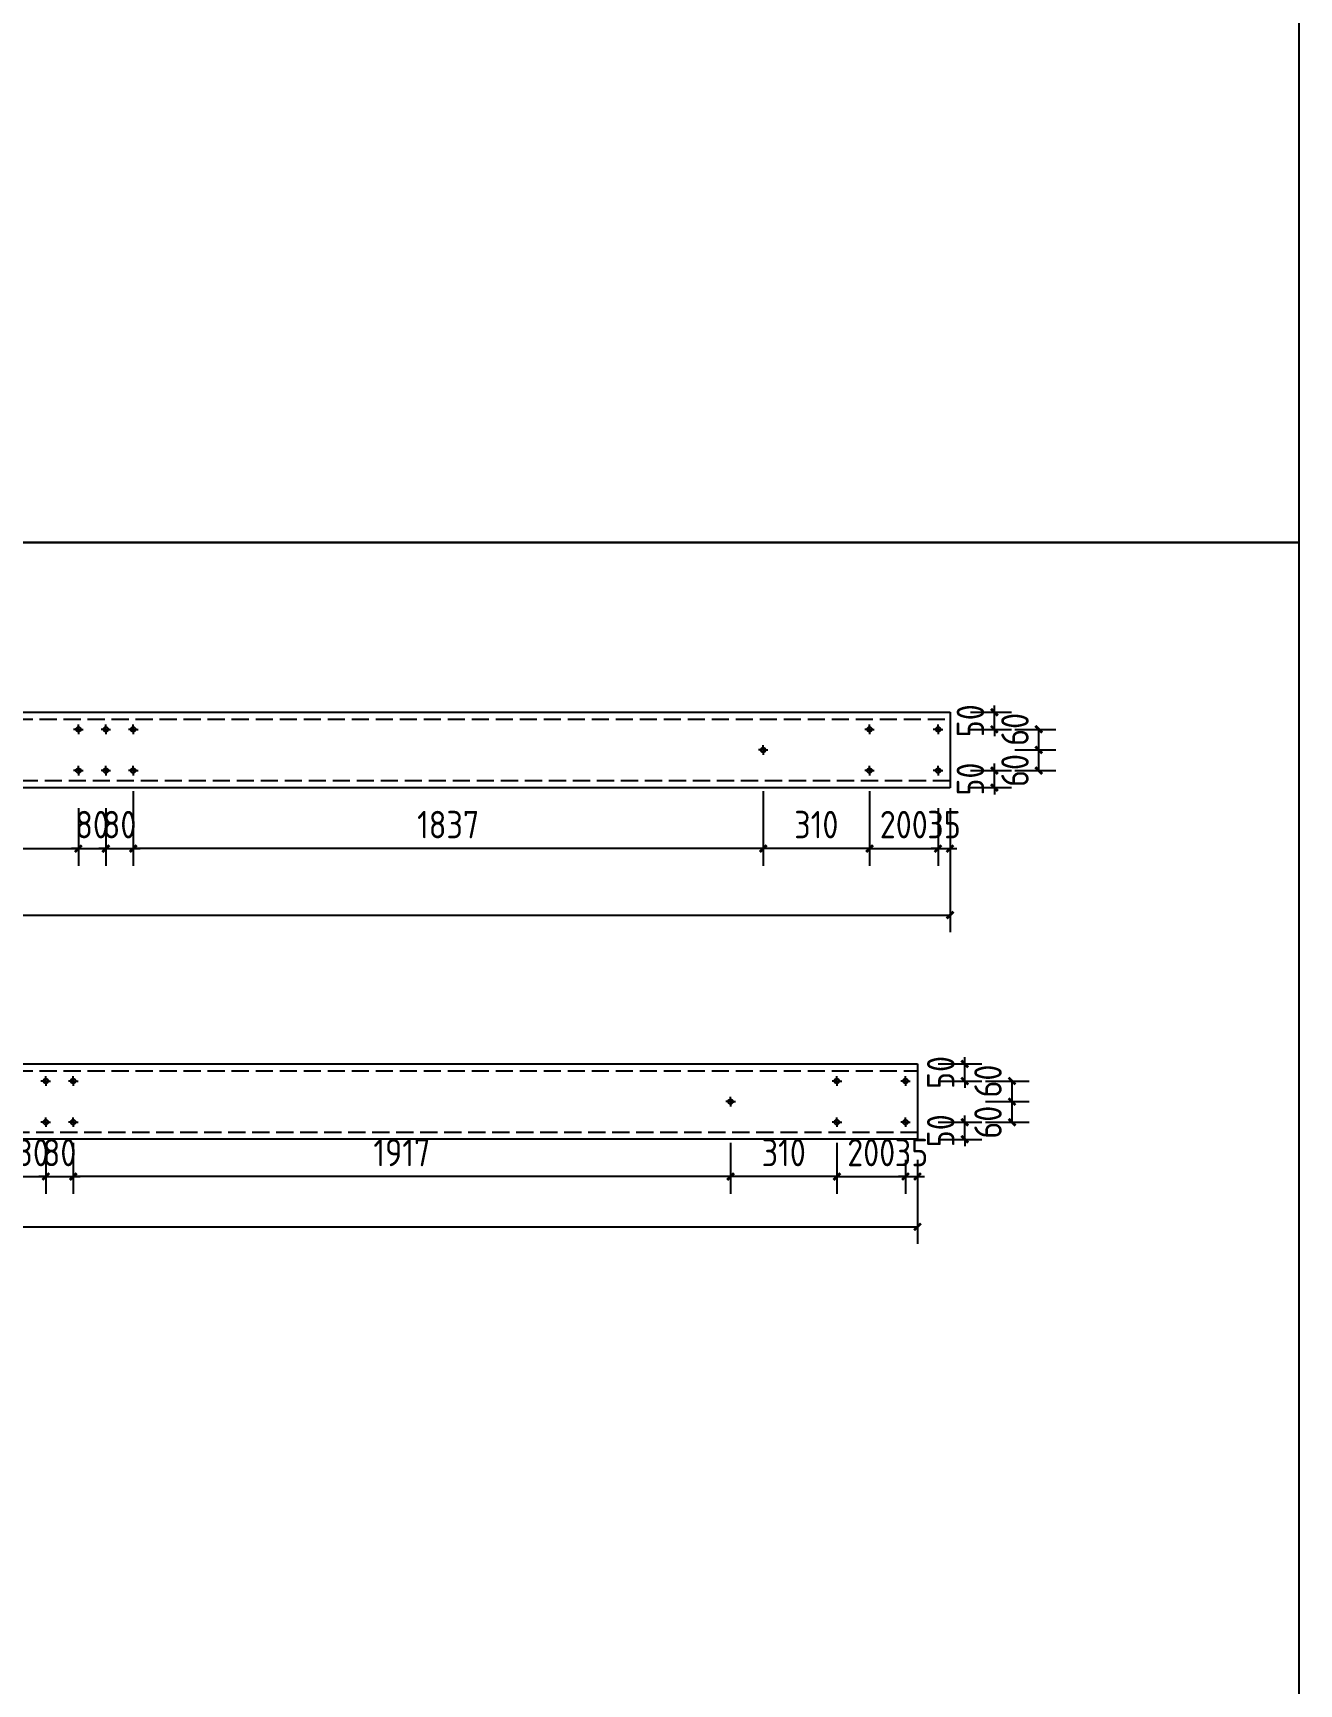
# Model space of a CAD drawing. Extents: x 810015 to 1451442, y -271755 to 145013.
# Drawn here: x 1124066 to 1142524, y 782 to 24854 of the extents above; entities that cross this region are included whole.
import ezdxf

# ---------------------------------------------------------------- set-up
doc = ezdxf.new("R2010")
doc.units = 0
doc.header["$LTSCALE"] = 1000
doc.header["$MEASUREMENT"] = 0
doc.linetypes.add('DASH', pattern=[0.35, 0.25, -0.1])
doc.styles.get("Standard").update_dxf_attribs({"font": 'gbenor.shx', "bigfont": 'gbcbig.shx'})
doc.dimstyles.get("Standard").update_dxf_attribs({"dimscale": 100, "dimtxt": 2.5, "dimasz": 1, "dimexe": 2.5, "dimexo": 3, "dimgap": 1.5, "dimtad": 1, "dimdec": 0, "dimzin": 0, "dimdsep": 46, "dimtxsty": 'Standard', "dimblk": 'ARCHTICK', "dimcen": 0.09, "dimadec": 0, "dimazin": 0, "dimtfac": 1, "dimtdec": 0, "dimtix": 1, "dimtmove": 2, "dimatfit": 3, "dimfxl": 1, "dimtolj": 1, "dimtzin": 0, "dimarcsym": 0})

# ---------------------------------------------------------------- blocks, each defined once
blk = doc.blocks.new('_ArchTick')
at = {"color": 0, "linetype": 'ByBlock', "const_width": 0.4}
blk.add_lwpolyline([(-0.5, -0.5), (0.5, 0.5)], dxfattribs=at)
blk = doc.blocks.new('*D38')
at = {"color": 0, "lineweight": -2}
for p, q in [((1114397, 13551), (1114397, 12712)), ((1124727, 13551), (1124727, 12712)), ((1114397, 12962), (1124727, 12962))]:
    blk.add_line(p, q, dxfattribs=at)
at = {"layer": 'Defpoints', "color": 0}
for p in [(1114397, 13851), (1124727, 13851), (1124727, 12962)]:
    blk.add_point(p, dxfattribs=at)
at = {"color": 0, "lineweight": -2, "xscale": 100, "yscale": 100, "zscale": 100, "rotation": 180}
blk.add_blockref('_ArchTick', (1114397, 12962), dxfattribs=at)
at = {"color": 0, "lineweight": -2, "xscale": 100, "yscale": 100, "zscale": 100}
blk.add_blockref('_ArchTick', (1124727, 12962), dxfattribs=at)
at = {"color": 0, "insert": (1119562, 13312), "char_height": 400, "attachment_point": 5}
blk.add_mtext('\\A1;2066', dxfattribs=at)
blk = doc.blocks.new('*D39')
at = {"color": 0, "lineweight": -2}
for p, q in [((1124727, 13551), (1124727, 12712)), ((1125127, 13551), (1125127, 12712)), ((1124727, 12962), (1124627, 12962)), ((1124727, 12962), (1125127, 12962)), ((1125127, 12962), (1125227, 12962))]:
    blk.add_line(p, q, dxfattribs=at)
at = {"layer": 'Defpoints', "color": 0}
for p in [(1124727, 13851), (1125127, 13851), (1125127, 12962)]:
    blk.add_point(p, dxfattribs=at)
at = {"color": 0, "lineweight": -2, "xscale": 100, "yscale": 100, "zscale": 100}
blk.add_blockref('_ArchTick', (1124727, 12962), dxfattribs=at)
at = {"color": 0, "lineweight": -2, "xscale": 100, "yscale": 100, "zscale": 100, "rotation": 180}
blk.add_blockref('_ArchTick', (1125127, 12962), dxfattribs=at)
at = {"color": 0, "insert": (1124927, 13312), "char_height": 400, "attachment_point": 5}
blk.add_mtext('\\A1;80', dxfattribs=at)
blk = doc.blocks.new('*D40')
at = {"color": 0, "lineweight": -2}
for p, q in [((1125127, 13551), (1125127, 12712)), ((1125527, 13551), (1125527, 12712)), ((1125127, 12962), (1125027, 12962)), ((1125127, 12962), (1125527, 12962)), ((1125527, 12962), (1125627, 12962))]:
    blk.add_line(p, q, dxfattribs=at)
at = {"layer": 'Defpoints', "color": 0}
for p in [(1125127, 13851), (1125527, 13851), (1125527, 12962)]:
    blk.add_point(p, dxfattribs=at)
at = {"color": 0, "lineweight": -2, "xscale": 100, "yscale": 100, "zscale": 100}
blk.add_blockref('_ArchTick', (1125127, 12962), dxfattribs=at)
at = {"color": 0, "lineweight": -2, "xscale": 100, "yscale": 100, "zscale": 100, "rotation": 180}
blk.add_blockref('_ArchTick', (1125527, 12962), dxfattribs=at)
at = {"color": 0, "insert": (1125327, 13312), "char_height": 400, "attachment_point": 5}
blk.add_mtext('\\A1;80', dxfattribs=at)
blk = doc.blocks.new('*D526')
at = {"color": 0, "lineweight": -2}
for p, q in [((1136262, 13551), (1136262, 12712)), ((1137262, 13551), (1137262, 12712)), ((1136262, 12962), (1137262, 12962))]:
    blk.add_line(p, q, dxfattribs=at)
at = {"layer": 'Defpoints', "color": 0}
for p in [(1136262, 13851), (1137262, 13851), (1137262, 12962)]:
    blk.add_point(p, dxfattribs=at)
at = {"color": 0, "lineweight": -2, "xscale": 100, "yscale": 100, "zscale": 100, "rotation": 180}
blk.add_blockref('_ArchTick', (1136262, 12962), dxfattribs=at)
at = {"color": 0, "lineweight": -2, "xscale": 100, "yscale": 100, "zscale": 100}
blk.add_blockref('_ArchTick', (1137262, 12962), dxfattribs=at)
at = {"color": 0, "insert": (1136762, 13312), "char_height": 400, "attachment_point": 5}
blk.add_mtext('\\A1;200', dxfattribs=at)
blk = doc.blocks.new('*D527')
at = {"color": 0, "lineweight": -2}
for p, q in [((1137262, 13551), (1137262, 12712)), ((1137437, 13551), (1137437, 12712)), ((1137262, 12962), (1137162, 12962)), ((1137262, 12962), (1137437, 12962)), ((1137437, 12962), (1137537, 12962))]:
    blk.add_line(p, q, dxfattribs=at)
at = {"layer": 'Defpoints', "color": 0}
for p in [(1137262, 13851), (1137437, 13851), (1137437, 12962)]:
    blk.add_point(p, dxfattribs=at)
at = {"color": 0, "lineweight": -2, "xscale": 100, "yscale": 100, "zscale": 100}
blk.add_blockref('_ArchTick', (1137262, 12962), dxfattribs=at)
at = {"color": 0, "lineweight": -2, "xscale": 100, "yscale": 100, "zscale": 100, "rotation": 180}
blk.add_blockref('_ArchTick', (1137437, 12962), dxfattribs=at)
at = {"color": 0, "insert": (1137349, 13312), "char_height": 400, "attachment_point": 5}
blk.add_mtext('\\A1;35', dxfattribs=at)
blk = doc.blocks.new('*D41')
at = {"color": 0, "lineweight": -2}
for p, q in [((1100012, 13551), (1100012, 11742)), ((1137437, 13551), (1137437, 11742)), ((1100012, 11992), (1137437, 11992))]:
    blk.add_line(p, q, dxfattribs=at)
at = {"layer": 'Defpoints', "color": 0}
for p in [(1100012, 13851), (1137437, 13851), (1137437, 11992)]:
    blk.add_point(p, dxfattribs=at)
at = {"color": 0, "lineweight": -2, "xscale": 100, "yscale": 100, "zscale": 100, "rotation": 180}
blk.add_blockref('_ArchTick', (1100012, 11992), dxfattribs=at)
at = {"color": 0, "lineweight": -2, "xscale": 100, "yscale": 100, "zscale": 100}
blk.add_blockref('_ArchTick', (1137437, 11992), dxfattribs=at)
at = {"color": 0, "insert": (1118724, 12342), "char_height": 400, "attachment_point": 5}
blk.add_mtext('\\A1;7485', dxfattribs=at)
blk = doc.blocks.new('*D46')
at = {"color": 0, "lineweight": -2}
for p, q in [((1123852, 8423), (1123852, 7931)), ((1124252, 8423), (1124252, 7931)), ((1123852, 8181), (1123752, 8181)), ((1123852, 8181), (1124252, 8181)), ((1124252, 8181), (1124352, 8181))]:
    blk.add_line(p, q, dxfattribs=at)
at = {"layer": 'Defpoints', "color": 0}
for p in [(1123852, 8723), (1124252, 8723), (1124252, 8181)]:
    blk.add_point(p, dxfattribs=at)
at = {"color": 0, "lineweight": -2, "xscale": 100, "yscale": 100, "zscale": 100}
blk.add_blockref('_ArchTick', (1123852, 8181), dxfattribs=at)
at = {"color": 0, "lineweight": -2, "xscale": 100, "yscale": 100, "zscale": 100, "rotation": 180}
blk.add_blockref('_ArchTick', (1124252, 8181), dxfattribs=at)
at = {"color": 0, "insert": (1124052, 8531), "char_height": 400, "attachment_point": 5}
blk.add_mtext('\\A1;80', dxfattribs=at)
blk = doc.blocks.new('*D47')
at = {"color": 0, "lineweight": -2}
for p, q in [((1124252, 8423), (1124252, 7931)), ((1124652, 8423), (1124652, 7931)), ((1124252, 8181), (1124152, 8181)), ((1124252, 8181), (1124652, 8181)), ((1124652, 8181), (1124752, 8181))]:
    blk.add_line(p, q, dxfattribs=at)
at = {"layer": 'Defpoints', "color": 0}
for p in [(1124252, 8723), (1124652, 8723), (1124652, 8181)]:
    blk.add_point(p, dxfattribs=at)
at = {"color": 0, "lineweight": -2, "xscale": 100, "yscale": 100, "zscale": 100}
blk.add_blockref('_ArchTick', (1124252, 8181), dxfattribs=at)
at = {"color": 0, "lineweight": -2, "xscale": 100, "yscale": 100, "zscale": 100, "rotation": 180}
blk.add_blockref('_ArchTick', (1124652, 8181), dxfattribs=at)
at = {"color": 0, "insert": (1124452, 8531), "char_height": 400, "attachment_point": 5}
blk.add_mtext('\\A1;80', dxfattribs=at)
blk = doc.blocks.new('*D48')
at = {"color": 0, "lineweight": -2}
for p, q in [((1135787, 8423), (1135787, 7931)), ((1136787, 8423), (1136787, 7931)), ((1135787, 8181), (1136787, 8181))]:
    blk.add_line(p, q, dxfattribs=at)
at = {"layer": 'Defpoints', "color": 0}
for p in [(1135787, 8723), (1136787, 8723), (1136787, 8181)]:
    blk.add_point(p, dxfattribs=at)
at = {"color": 0, "lineweight": -2, "xscale": 100, "yscale": 100, "zscale": 100, "rotation": 180}
blk.add_blockref('_ArchTick', (1135787, 8181), dxfattribs=at)
at = {"color": 0, "lineweight": -2, "xscale": 100, "yscale": 100, "zscale": 100}
blk.add_blockref('_ArchTick', (1136787, 8181), dxfattribs=at)
at = {"color": 0, "insert": (1136287, 8531), "char_height": 400, "attachment_point": 5}
blk.add_mtext('\\A1;200', dxfattribs=at)
blk = doc.blocks.new('*D529')
at = {"color": 0, "lineweight": -2}
for p, q in [((1136787, 8423), (1136787, 7931)), ((1136962, 8423), (1136962, 7931)), ((1136787, 8181), (1136687, 8181)), ((1136787, 8181), (1136962, 8181)), ((1136962, 8181), (1137062, 8181))]:
    blk.add_line(p, q, dxfattribs=at)
at = {"layer": 'Defpoints', "color": 0}
for p in [(1136787, 8723), (1136962, 8723), (1136962, 8181)]:
    blk.add_point(p, dxfattribs=at)
at = {"color": 0, "lineweight": -2, "xscale": 100, "yscale": 100, "zscale": 100}
blk.add_blockref('_ArchTick', (1136787, 8181), dxfattribs=at)
at = {"color": 0, "lineweight": -2, "xscale": 100, "yscale": 100, "zscale": 100, "rotation": 180}
blk.add_blockref('_ArchTick', (1136962, 8181), dxfattribs=at)
at = {"color": 0, "insert": (1136874, 8531), "char_height": 400, "attachment_point": 5}
blk.add_mtext('\\A1;35', dxfattribs=at)
blk = doc.blocks.new('*D49')
at = {"color": 0, "lineweight": -2}
for p, q in [((1100012, 8423), (1100012, 7198)), ((1136962, 8423), (1136962, 7198)), ((1100012, 7448), (1136962, 7448))]:
    blk.add_line(p, q, dxfattribs=at)
at = {"layer": 'Defpoints', "color": 0}
for p in [(1100012, 8723), (1136962, 8723), (1136962, 7448)]:
    blk.add_point(p, dxfattribs=at)
at = {"color": 0, "lineweight": -2, "xscale": 100, "yscale": 100, "zscale": 100, "rotation": 180}
blk.add_blockref('_ArchTick', (1100012, 7448), dxfattribs=at)
at = {"color": 0, "lineweight": -2, "xscale": 100, "yscale": 100, "zscale": 100}
blk.add_blockref('_ArchTick', (1136962, 7448), dxfattribs=at)
at = {"color": 0, "insert": (1118487, 7798), "char_height": 400, "attachment_point": 5}
blk.add_mtext('\\A1;7390', dxfattribs=at)
blk = doc.blocks.new('*D530')
at = {"color": 0, "lineweight": -2}
for p, q in [((1134712, 13801), (1134712, 12712)), ((1136262, 13801), (1136262, 12712)), ((1136262, 12962), (1134712, 12962))]:
    blk.add_line(p, q, dxfattribs=at)
at = {"layer": 'Defpoints', "color": 0}
for p in [(1134712, 14101), (1136262, 14101), (1134712, 12962)]:
    blk.add_point(p, dxfattribs=at)
at = {"color": 0, "lineweight": -2, "xscale": 100, "yscale": 100, "zscale": 100, "rotation": 180}
blk.add_blockref('_ArchTick', (1134712, 12962), dxfattribs=at)
at = {"color": 0, "lineweight": -2, "xscale": 100, "yscale": 100, "zscale": 100}
blk.add_blockref('_ArchTick', (1136262, 12962), dxfattribs=at)
at = {"color": 0, "insert": (1135487, 13312), "char_height": 400, "attachment_point": 5}
blk.add_mtext('\\A1;310', dxfattribs=at)
blk = doc.blocks.new('*D531')
at = {"color": 0, "lineweight": -2}
for p, q in [((1125527, 13801), (1125527, 12712)), ((1134712, 13801), (1134712, 12712)), ((1134712, 12962), (1125527, 12962))]:
    blk.add_line(p, q, dxfattribs=at)
at = {"layer": 'Defpoints', "color": 0}
for p in [(1125527, 14101), (1134712, 14101), (1125527, 12962)]:
    blk.add_point(p, dxfattribs=at)
at = {"color": 0, "lineweight": -2, "xscale": 100, "yscale": 100, "zscale": 100, "rotation": 180}
blk.add_blockref('_ArchTick', (1125527, 12962), dxfattribs=at)
at = {"color": 0, "lineweight": -2, "xscale": 100, "yscale": 100, "zscale": 100}
blk.add_blockref('_ArchTick', (1134712, 12962), dxfattribs=at)
at = {"color": 0, "insert": (1130119, 13312), "char_height": 400, "attachment_point": 5}
blk.add_mtext('\\A1;1837', dxfattribs=at)
blk = doc.blocks.new('*D532')
at = {"color": 0, "lineweight": -2}
for p, q in [((1134237, 8673), (1134237, 7931)), ((1135787, 8673), (1135787, 7931)), ((1135787, 8181), (1134237, 8181))]:
    blk.add_line(p, q, dxfattribs=at)
at = {"layer": 'Defpoints', "color": 0}
for p in [(1134237, 8973), (1135787, 8973), (1134237, 8181)]:
    blk.add_point(p, dxfattribs=at)
at = {"color": 0, "lineweight": -2, "xscale": 100, "yscale": 100, "zscale": 100, "rotation": 180}
blk.add_blockref('_ArchTick', (1134237, 8181), dxfattribs=at)
at = {"color": 0, "lineweight": -2, "xscale": 100, "yscale": 100, "zscale": 100}
blk.add_blockref('_ArchTick', (1135787, 8181), dxfattribs=at)
at = {"color": 0, "insert": (1135012, 8531), "char_height": 400, "attachment_point": 5}
blk.add_mtext('\\A1;310', dxfattribs=at)
blk = doc.blocks.new('*D533')
at = {"color": 0, "lineweight": -2}
for p, q in [((1124652, 8673), (1124652, 7931)), ((1134237, 8673), (1134237, 7931)), ((1134237, 8181), (1124652, 8181))]:
    blk.add_line(p, q, dxfattribs=at)
at = {"layer": 'Defpoints', "color": 0}
for p in [(1124652, 8973), (1134237, 8973), (1124652, 8181)]:
    blk.add_point(p, dxfattribs=at)
at = {"color": 0, "lineweight": -2, "xscale": 100, "yscale": 100, "zscale": 100, "rotation": 180}
blk.add_blockref('_ArchTick', (1124652, 8181), dxfattribs=at)
at = {"color": 0, "lineweight": -2, "xscale": 100, "yscale": 100, "zscale": 100}
blk.add_blockref('_ArchTick', (1134237, 8181), dxfattribs=at)
at = {"color": 0, "insert": (1129444, 8531), "char_height": 400, "attachment_point": 5}
blk.add_mtext('\\A1;1917', dxfattribs=at)
blk = doc.blocks.new('*D53')
at = {"color": 0, "lineweight": -2}
for p, q in [((1137262, 8973), (1137901, 8973)), ((1137651, 8973), (1137651, 9073)), ((1137651, 8723), (1137651, 8973)), ((1137262, 8723), (1137901, 8723)), ((1137651, 8723), (1137651, 8623))]:
    blk.add_line(p, q, dxfattribs=at)
at = {"layer": 'Defpoints', "color": 0}
for p in [(1136962, 8973), (1137651, 8973), (1136962, 8723)]:
    blk.add_point(p, dxfattribs=at)
at = {"color": 0, "lineweight": -2, "xscale": 100, "yscale": 100, "zscale": 100}
for p, rotation in [((1137651, 8973), 270), ((1137651, 8723), 90)]:
    blk.add_blockref('_ArchTick', p, dxfattribs=dict(at, rotation=rotation))
at = {"color": 0, "insert": (1137301, 8848), "char_height": 400, "attachment_point": 5, "rotation": 90}
blk.add_mtext('\\A1;50', dxfattribs=at)
blk = doc.blocks.new('*D54')
at = {"color": 0, "lineweight": -2}
for p, q in [((1137951, 9273), (1138590, 9273)), ((1138340, 8973), (1138340, 9273)), ((1137951, 8973), (1138590, 8973))]:
    blk.add_line(p, q, dxfattribs=at)
at = {"layer": 'Defpoints', "color": 0}
for p in [(1137651, 9273), (1138340, 9273), (1137651, 8973)]:
    blk.add_point(p, dxfattribs=at)
at = {"color": 0, "lineweight": -2, "xscale": 100, "yscale": 100, "zscale": 100}
for p, rotation in [((1138340, 9273), 90), ((1138340, 8973), 270)]:
    blk.add_blockref('_ArchTick', p, dxfattribs=dict(at, rotation=rotation))
at = {"color": 0, "insert": (1137990, 8973), "char_height": 400, "attachment_point": 5, "rotation": 90}
blk.add_mtext('\\A1;60', dxfattribs=at)
blk = doc.blocks.new('*D55')
at = {"color": 0, "lineweight": -2}
for p, q in [((1137951, 9573), (1138590, 9573)), ((1138340, 9273), (1138340, 9573)), ((1137951, 9273), (1138590, 9273))]:
    blk.add_line(p, q, dxfattribs=at)
at = {"layer": 'Defpoints', "color": 0}
for p in [(1137651, 9573), (1138340, 9573), (1137651, 9273)]:
    blk.add_point(p, dxfattribs=at)
at = {"color": 0, "lineweight": -2, "xscale": 100, "yscale": 100, "zscale": 100}
for p, rotation in [((1138340, 9573), 90), ((1138340, 9273), 270)]:
    blk.add_blockref('_ArchTick', p, dxfattribs=dict(at, rotation=rotation))
at = {"color": 0, "insert": (1137990, 9573), "char_height": 400, "attachment_point": 5, "rotation": 90}
blk.add_mtext('\\A1;60', dxfattribs=at)
blk = doc.blocks.new('*D541')
at = {"color": 0, "lineweight": -2}
for p, q in [((1137651, 9823), (1137651, 9923)), ((1137262, 9823), (1137901, 9823)), ((1137651, 9573), (1137651, 9823)), ((1137262, 9573), (1137901, 9573)), ((1137651, 9573), (1137651, 9473))]:
    blk.add_line(p, q, dxfattribs=at)
at = {"layer": 'Defpoints', "color": 0}
for p in [(1136962, 9823), (1137651, 9823), (1136962, 9573)]:
    blk.add_point(p, dxfattribs=at)
at = {"color": 0, "lineweight": -2, "xscale": 100, "yscale": 100, "zscale": 100}
for p, rotation in [((1137651, 9823), 270), ((1137651, 9573), 90)]:
    blk.add_blockref('_ArchTick', p, dxfattribs=dict(at, rotation=rotation))
at = {"color": 0, "insert": (1137301, 9698), "char_height": 400, "attachment_point": 5, "rotation": 90}
blk.add_mtext('\\A1;50', dxfattribs=at)
blk = doc.blocks.new('*D56')
at = {"color": 0, "lineweight": -2}
for p, q in [((1137737, 14101), (1138333, 14101)), ((1138083, 14101), (1138083, 14201)), ((1138083, 13851), (1138083, 14101)), ((1137737, 13851), (1138333, 13851)), ((1138083, 13851), (1138083, 13751))]:
    blk.add_line(p, q, dxfattribs=at)
at = {"layer": 'Defpoints', "color": 0}
for p in [(1137437, 14101), (1138083, 14101), (1137437, 13851)]:
    blk.add_point(p, dxfattribs=at)
at = {"color": 0, "lineweight": -2, "xscale": 100, "yscale": 100, "zscale": 100}
for p, rotation in [((1138083, 14101), 270), ((1138083, 13851), 90)]:
    blk.add_blockref('_ArchTick', p, dxfattribs=dict(at, rotation=rotation))
at = {"color": 0, "insert": (1137733, 13976), "char_height": 400, "attachment_point": 5, "rotation": 90}
blk.add_mtext('\\A1;50', dxfattribs=at)
blk = doc.blocks.new('*D57')
at = {"color": 0, "lineweight": -2}
for p, q in [((1138383, 14401), (1138980, 14401)), ((1138730, 14101), (1138730, 14401)), ((1138383, 14101), (1138980, 14101))]:
    blk.add_line(p, q, dxfattribs=at)
at = {"layer": 'Defpoints', "color": 0}
for p in [(1138083, 14401), (1138730, 14401), (1138083, 14101)]:
    blk.add_point(p, dxfattribs=at)
at = {"color": 0, "lineweight": -2, "xscale": 100, "yscale": 100, "zscale": 100}
for p, rotation in [((1138730, 14401), 90), ((1138730, 14101), 270)]:
    blk.add_blockref('_ArchTick', p, dxfattribs=dict(at, rotation=rotation))
at = {"color": 0, "insert": (1138383, 14101), "char_height": 400, "attachment_point": 5, "rotation": 90}
blk.add_mtext('\\A1;60', dxfattribs=at)
blk = doc.blocks.new('*D58')
at = {"color": 0, "lineweight": -2}
for p, q in [((1138383, 14701), (1138980, 14701)), ((1138730, 14401), (1138730, 14701)), ((1138383, 14401), (1138980, 14401))]:
    blk.add_line(p, q, dxfattribs=at)
at = {"layer": 'Defpoints', "color": 0}
for p in [(1138083, 14701), (1138730, 14701), (1138083, 14401)]:
    blk.add_point(p, dxfattribs=at)
at = {"color": 0, "lineweight": -2, "xscale": 100, "yscale": 100, "zscale": 100}
for p, rotation in [((1138730, 14701), 90), ((1138730, 14401), 270)]:
    blk.add_blockref('_ArchTick', p, dxfattribs=dict(at, rotation=rotation))
at = {"color": 0, "insert": (1138383, 14701), "char_height": 400, "attachment_point": 5, "rotation": 90}
blk.add_mtext('\\A1;60', dxfattribs=at)
blk = doc.blocks.new('*D542')
at = {"color": 0, "lineweight": -2}
for p, q in [((1137737, 14951), (1138333, 14951)), ((1138083, 14951), (1138083, 15051)), ((1138083, 14701), (1138083, 14951)), ((1137737, 14701), (1138333, 14701)), ((1138083, 14701), (1138083, 14601))]:
    blk.add_line(p, q, dxfattribs=at)
at = {"layer": 'Defpoints', "color": 0}
for p in [(1137437, 14951), (1138083, 14951), (1137437, 14701)]:
    blk.add_point(p, dxfattribs=at)
at = {"color": 0, "lineweight": -2, "xscale": 100, "yscale": 100, "zscale": 100}
for p, rotation in [((1138083, 14951), 270), ((1138083, 14701), 90)]:
    blk.add_blockref('_ArchTick', p, dxfattribs=dict(at, rotation=rotation))
at = {"color": 0, "insert": (1137733, 14826), "char_height": 400, "attachment_point": 5, "rotation": 90}
blk.add_mtext('\\A1;50', dxfattribs=at)

msp = doc.modelspace()

# ---------------------------------------------------------------- linework, layer by layer
for p, q in [((1100012, 14950.5), (1137437, 14950.5)), ((1137437, 14950.5), (1137437, 13850.5)), ((1137437, 13850.5), (1100012, 13850.5)), ((1100012, 9823.5), (1136962, 9823.5)), ((1136962, 9823.5), (1136962, 8723.5)), ((1136962, 8723.5), (1100012, 8723.5))]:
    msp.add_line(p, q)
at = {"linetype": 'DASH'}
for p, q in [((1100012, 14850.5), (1137437, 14850.5)), ((1137437, 13950.5), (1100012, 13950.5)), ((1100012, 9723.5), (1136962, 9723.5)), ((1136962, 8823.5), (1100012, 8823.5))]:
    msp.add_line(p, q, dxfattribs=at)
at = {"color": 2}
for p, q in [((1124727, 14700.5), (1124657, 14700.5)), ((1124727, 14700.5), (1124727, 14770.5)), ((1124727, 14700.5), (1124797, 14700.5)), ((1124727, 14700.5), (1124727, 14630.5)), ((1125127, 14700.5), (1125057, 14700.5)), ((1125127, 14700.5), (1125127, 14770.5)), ((1125127, 14700.5), (1125197, 14700.5)), ((1125127, 14700.5), (1125127, 14630.5)), ((1125527, 14700.5), (1125457, 14700.5)), ((1125527, 14700.5), (1125527, 14770.5)), ((1125527, 14700.5), (1125597, 14700.5)), ((1125527, 14700.5), (1125527, 14630.5)), ((1136262, 14700.5), (1136192, 14700.5)), ((1136262, 14700.5), (1136262, 14770.5)), ((1136262, 14700.5), (1136332, 14700.5)), ((1136262, 14700.5), (1136262, 14630.5)), ((1137262, 14700.5), (1137192, 14700.5)), ((1137262, 14700.5), (1137262, 14770.5)), ((1137262, 14700.5), (1137332, 14700.5)), ((1137262, 14700.5), (1137262, 14630.5)), ((1134712, 14400.5), (1134712, 14470.5)), ((1134712, 14400.5), (1134642, 14400.5)), ((1134712, 14400.5), (1134782, 14400.5)), ((1134712, 14400.5), (1134712, 14330.5)), ((1124727, 14100.5), (1124657, 14100.5)), ((1124727, 14100.5), (1124727, 14170.5)), ((1124727, 14100.5), (1124797, 14100.5)), ((1124727, 14100.5), (1124727, 14030.5)), ((1125127, 14100.5), (1125057, 14100.5)), ((1125127, 14100.5), (1125127, 14170.5)), ((1125127, 14100.5), (1125197, 14100.5)), ((1125127, 14100.5), (1125127, 14030.5)), ((1125527, 14100.5), (1125457, 14100.5)), ((1125527, 14100.5), (1125527, 14170.5)), ((1125527, 14100.5), (1125597, 14100.5)), ((1125527, 14100.5), (1125527, 14030.5)), ((1136262, 14100.5), (1136192, 14100.5)), ((1136262, 14100.5), (1136262, 14170.5)), ((1136262, 14100.5), (1136332, 14100.5)), ((1136262, 14100.5), (1136262, 14030.5)), ((1137262, 14100.5), (1137192, 14100.5)), ((1137262, 14100.5), (1137262, 14170.5)), ((1137262, 14100.5), (1137332, 14100.5)), ((1137262, 14100.5), (1137262, 14030.5)), ((1124252, 9573.5), (1124252, 9643.5)), ((1124652, 9573.5), (1124652, 9643.5)), ((1135787, 9573.5), (1135787, 9643.5)), ((1136787, 9573.5), (1136787, 9643.5)), ((1124252, 9573.5), (1124182, 9573.5)), ((1124252, 9573.5), (1124322, 9573.5)), ((1124252, 9573.5), (1124252, 9503.5)), ((1124652, 9573.5), (1124582, 9573.5)), ((1124652, 9573.5), (1124722, 9573.5)), ((1124652, 9573.5), (1124652, 9503.5)), ((1135787, 9573.5), (1135717, 9573.5)), ((1135787, 9573.5), (1135857, 9573.5)), ((1135787, 9573.5), (1135787, 9503.5)), ((1136787, 9573.5), (1136717, 9573.5)), ((1136787, 9573.5), (1136857, 9573.5)), ((1136787, 9573.5), (1136787, 9503.5)), ((1134237, 9273.5), (1134167, 9273.5)), ((1134237, 9273.5), (1134237, 9343.5)), ((1134237, 9273.5), (1134307, 9273.5)), ((1134237, 9273.5), (1134237, 9203.5)), ((1124252, 8973.5), (1124182, 8973.5)), ((1124252, 8973.5), (1124252, 9043.5)), ((1124252, 8973.5), (1124322, 8973.5)), ((1124252, 8973.5), (1124252, 8903.5)), ((1124652, 8973.5), (1124582, 8973.5)), ((1124652, 8973.5), (1124652, 9043.5)), ((1124652, 8973.5), (1124722, 8973.5)), ((1124652, 8973.5), (1124652, 8903.5)), ((1135787, 8973.5), (1135717, 8973.5)), ((1135787, 8973.5), (1135787, 9043.5)), ((1135787, 8973.5), (1135857, 8973.5)), ((1135787, 8973.5), (1135787, 8903.5)), ((1136787, 8973.5), (1136717, 8973.5)), ((1136787, 8973.5), (1136787, 9043.5)), ((1136787, 8973.5), (1136857, 8973.5)), ((1136787, 8973.5), (1136787, 8903.5))]:
    msp.add_line(p, q, dxfattribs=at)
for points in [[(1097974.1, 48925.9), (1142524.1, 48925.9), (1142524.1, 17425.9), (1097974.1, 17425.9)], [(1097974.1, 17425.9), (1142524.1, 17425.9), (1142524.1, -14074.1), (1097974.1, -14074.1)]]:
    msp.add_lwpolyline(points, close=True)
for centre in [(1124727, 14700.5), (1125127, 14700.5), (1125527, 14700.5), (1136262, 14700.5), (1137262, 14700.5), (1134712, 14400.5), (1124727, 14100.5), (1125127, 14100.5), (1125527, 14100.5), (1136262, 14100.5), (1137262, 14100.5), (1124252, 9573.5), (1124652, 9573.5), (1135787, 9573.5), (1136787, 9573.5), (1134237, 9273.5), (1124252, 8973.5), (1124652, 8973.5), (1135787, 8973.5), (1136787, 8973.5)]:
    msp.add_circle(centre, 35)

# ---------------------------------------------------------------- dimensions: what is measured, and where the dimension line sits
at = {"color": 3}
for base, p1, p2, picture, middle in [((1138083.4, 14950.5), (1137437, 14700.5), (1137437, 14950.5), '*D542', (1137733.4, 14825.5)), ((1138083.4, 14100.5), (1137437, 13850.5), (1137437, 14100.5), '*D56', (1137733.4, 13975.5)), ((1137650.9, 9823.5), (1136962, 9573.5), (1136962, 9823.5), '*D541', (1137300.9, 9698.5)), ((1137650.9, 8973.5), (1136962, 8723.5), (1136962, 8973.5), '*D53', (1137300.9, 8848.5))]:
    dim = msp.add_linear_dim(base=base, p1=p1, p2=p2, angle=90, dimstyle='Standard', override={"dimtxt": 4, "dimlfac": 0.2}, dxfattribs=at)
    dim.commit()
    dim.dimension.update_dxf_attribs({"geometry": picture, "text_midpoint": middle})
for base, p1, p2, picture, middle in [((1138729.7, 14700.5), (1138083.4, 14400.5), (1138083.4, 14700.5), '*D58', (1138383.4, 14700.5)), ((1138729.7, 14400.5), (1138083.4, 14100.5), (1138083.4, 14400.5), '*D57', (1138383.4, 14100.5)), ((1138339.9, 9573.5), (1137650.9, 9273.5), (1137650.9, 9573.5), '*D55', (1137989.9, 9573.5)), ((1138339.9, 9273.5), (1137650.9, 8973.5), (1137650.9, 9273.5), '*D54', (1137989.9, 8973.5))]:
    dim = msp.add_linear_dim(base=base, p1=p1, p2=p2, angle=90, dimstyle='Standard', override={"dimtxt": 4, "dimlfac": 0.2}, dxfattribs=at)
    dim.commit()
    dim.dimension.update_dxf_attribs({"geometry": picture, "text_midpoint": middle, "dimtype": 160})
for base, p1, p2, picture, middle in [((1125527, 12962.1), (1134712, 14100.5), (1125527, 14100.5), '*D531', (1130119.5, 13312.1)), ((1134712, 12962.1), (1136262, 14100.5), (1134712, 14100.5), '*D530', (1135487, 13312.1)), ((1137437, 11991.6), (1100012, 13850.5), (1137437, 13850.5), '*D41', (1118724.5, 12341.6)), ((1124727, 12962.1), (1114397, 13850.5), (1124727, 13850.5), '*D38', (1119562, 13312.1)), ((1125127, 12962.1), (1124727, 13850.5), (1125127, 13850.5), '*D39', (1124927, 13312.1)), ((1125527, 12962.1), (1125127, 13850.5), (1125527, 13850.5), '*D40', (1125327, 13312.1)), ((1137262, 12962.1), (1136262, 13850.5), (1137262, 13850.5), '*D526', (1136762, 13312.1)), ((1137437, 12962.1), (1137262, 13850.5), (1137437, 13850.5), '*D527', (1137349.5, 13312.1)), ((1124652, 8180.9), (1134237, 8973.5), (1124652, 8973.5), '*D533', (1129444.5, 8530.9)), ((1134237, 8180.9), (1135787, 8973.5), (1134237, 8973.5), '*D532', (1135012, 8530.9)), ((1136962, 7448.4), (1100012, 8723.5), (1136962, 8723.5), '*D49', (1118487, 7798.4)), ((1124252, 8180.9), (1123852, 8723.5), (1124252, 8723.5), '*D46', (1124052, 8530.9)), ((1124652, 8180.9), (1124252, 8723.5), (1124652, 8723.5), '*D47', (1124452, 8530.9)), ((1136787, 8180.9), (1135787, 8723.5), (1136787, 8723.5), '*D48', (1136287, 8530.9)), ((1136962, 8180.9), (1136787, 8723.5), (1136962, 8723.5), '*D529', (1136874.5, 8530.9))]:
    dim = msp.add_linear_dim(base=base, p1=p1, p2=p2, dimstyle='Standard', override={"dimtxt": 4, "dimlfac": 0.2}, dxfattribs=at)
    dim.commit()
    dim.dimension.update_dxf_attribs({"geometry": picture, "text_midpoint": middle})

doc.saveas('drawing.dxf')
